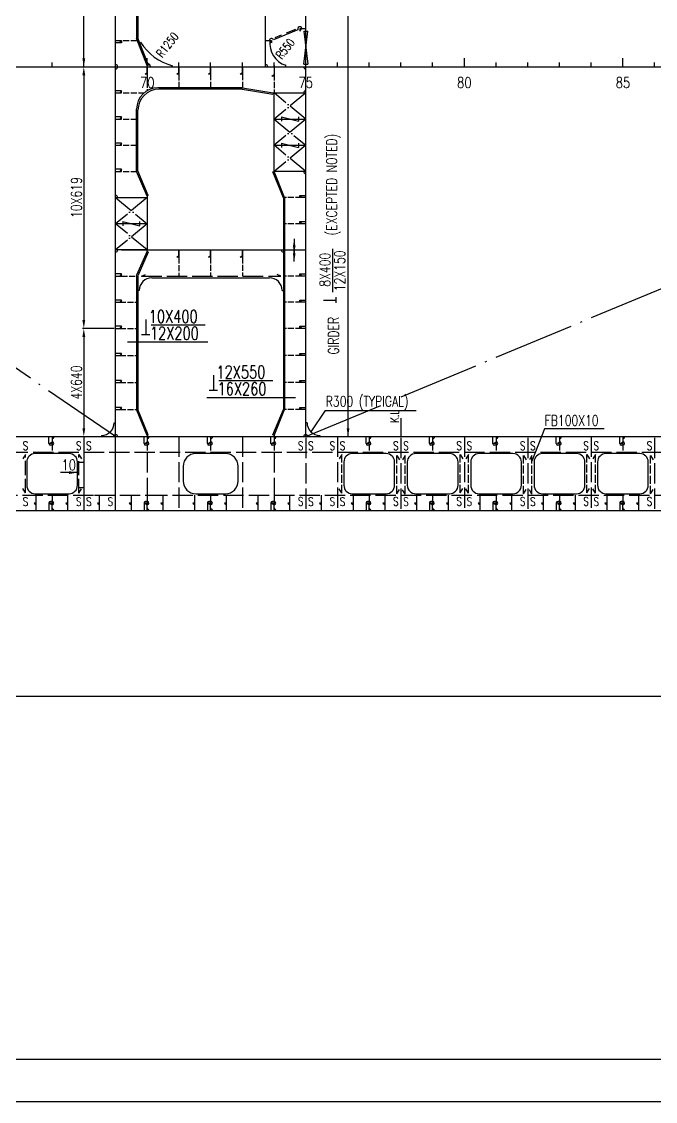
# Model space of a CAD drawing. Extents: x 444792 to 563892, y 548457 to 594763.
# Drawn here: x 474729 to 489719, y 548557 to 574099 of the extents above; entities that cross this region are included whole.
import ezdxf
from ezdxf.enums import TextEntityAlignment as Align

# ---------------------------------------------------------------- set-up
doc = ezdxf.new("R2010")
doc.units = 0
doc.header["$LTSCALE"] = 40
doc.header["$MEASUREMENT"] = 0
for name, pattern in [('ACAD_ISO02W100', [15, 12, -3]), ('ACAD_ISO04W100', [30.5, 24, -3, 0.5, -3]), ('H', [6, 4, -2])]:
    doc.linetypes.add(name, pattern=pattern)
doc.layers.get('0').update_dxf_attribs({"linetype": 'CONTINUOUS'})
doc.layers.get('DEFPOINTS').update_dxf_attribs({"linetype": 'CONTINUOUS'})
for name, color, linetype in [('01CONTINUOUS', 2, 'CONTINUOUS'), ('11', 7, 'CONTINUOUS'), ('BT_ENG', 7, 'CONTINUOUS'), ('C-CEN', 4, 'ACAD_ISO04W100'), ('C-CON', 4, 'CONTINUOUS'), ('C-DAS', 4, 'ACAD_ISO02W100'), ('FRAME', 7, 'CONTINUOUS'), ('Y-CON', 2, 'CONTINUOUS'), ('Y-DAS', 2, 'ACAD_ISO02W100')]:
    doc.layers.add(name, color=color, linetype=linetype)
doc.styles.add('DM100', font='romans.shx', dxfattribs={"width": 0.8, "height": 250})
doc.styles.add('ROMANS', font='romans.shx', dxfattribs={"width": 0.75, "height": 250, "bigfont": 'hzdx.shx'})
doc.dimstyles.new('DM-100', dxfattribs={"dimscale": 0, "dimtxt": 250, "dimasz": 200, "dimexe": 30, "dimexo": 30, "dimgap": 50, "dimtad": 1, "dimdec": 0, "dimzin": 0, "dimdsep": 46, "dimtxsty": 'ROMANS', "dimcen": 0, "dimclrd": 1, "dimclre": 1, "dimclrt": 1, "dimadec": 0, "dimazin": 0, "dimtfac": 1, "dimtdec": 0, "dimtmove": 0, "dimatfit": 3, "dimfxl": 1, "dimtolj": 1, "dimtzin": 0, "dimarcsym": 0})

# ---------------------------------------------------------------- blocks, each defined once
blk = doc.blocks.new('*D67')
at = {"color": 1, "linetype": 'ByBlock', "transparency": 16777216}
for p, q in [((476200, 572831), (476200, 567041)), ((476920, 566841), (476170, 566841))]:
    blk.add_line(p, q, dxfattribs=at)
for points in [[(476167, 572831), (476234, 572831), (476200, 573031)], [(476167, 567041), (476234, 567041), (476200, 566841)]]:
    blk.add_solid(points, dxfattribs=at)
at = {"layer": 'DEFPOINTS', "color": 0, "linetype": 'ByBlock', "transparency": 16777216}
for p in [(476200, 573031), (476200, 566841), (476950, 566841)]:
    blk.add_point(p, dxfattribs=at)
at = {"color": 1, "linetype": 'ByBlock', "transparency": 16777216, "insert": (476025, 569936), "char_height": 250, "attachment_point": 5, "rotation": 90, "style": 'ROMANS'}
blk.add_mtext('\\A1;10X619', dxfattribs=at)
blk = doc.blocks.new('*D66')
at = {"color": 1, "linetype": 'ByBlock', "transparency": 16777216}
blk.add_line((476200, 566641), (476200, 564481), dxfattribs=at)
for points in [[(476167, 566641), (476234, 566641), (476200, 566841)], [(476167, 564481), (476234, 564481), (476200, 564281)]]:
    blk.add_solid(points, dxfattribs=at)
at = {"layer": 'DEFPOINTS', "color": 0, "linetype": 'ByBlock', "transparency": 16777216}
for p in [(476200, 566841), (476200, 564281), (476200, 564281)]:
    blk.add_point(p, dxfattribs=at)
at = {"color": 1, "linetype": 'ByBlock', "transparency": 16777216, "insert": (476025, 565561), "char_height": 250, "attachment_point": 5, "rotation": 90, "style": 'ROMANS'}
blk.add_mtext('\\A1;4X640', dxfattribs=at)
blk = doc.blocks.new('*D64')
at = {"color": 1, "linetype": 'ByBlock', "transparency": 16777216}
for p, q in [((476920, 579221), (476170, 579221)), ((476200, 573231), (476200, 579021))]:
    blk.add_line(p, q, dxfattribs=at)
for points in [[(476167, 579021), (476234, 579021), (476200, 579221)], [(476167, 573231), (476234, 573231), (476200, 573031)]]:
    blk.add_solid(points, dxfattribs=at)
at = {"layer": 'DEFPOINTS', "color": 0, "linetype": 'ByBlock', "transparency": 16777216}
for p in [(476200, 579221), (476950, 579221), (476200, 573031)]:
    blk.add_point(p, dxfattribs=at)
at = {"color": 1, "linetype": 'ByBlock', "transparency": 16777216, "insert": (476025, 576126), "char_height": 250, "attachment_point": 5, "rotation": 90, "style": 'ROMANS'}
blk.add_mtext('\\A1;10X619', dxfattribs=at)
blk = doc.blocks.new('A$C1D2E10C4')
at = {"color": 2, "linetype": 'H', "ltscale": 1.5}
blk.add_line((59, 704), (258, 220), dxfattribs=at)
blk.add_line((67, 764), (305, 186))
for centre, start, end in [((48, 810), 99.1298, 294.097), ((324, 140), 112.3887, 268.3089)]:
    blk.add_arc(centre, 50, start, end)
at = {"layer": 'Y-CON'}
blk.add_lwpolyline([(324, 0), (324, 140), (374, 140), (324, 100)], dxfattribs=at)

msp = doc.modelspace()

# ---------------------------------------------------------------- linework, layer by layer
at = {"color": 1, "linetype": 'ByBlock'}
for p, q in [((482450.3, 564280.7), (482450.3, 581580.7)), ((476081.1, 563431.5), (475652.1, 563431.5))]:
    msp.add_line(p, q, dxfattribs=at)
for p, q in [((481400.3, 573875.7), (481500.3, 573875.7)), ((481400.3, 573095.7), (481500.3, 573875.7)), ((481400.3, 573875.7), (481500.3, 573095.7)), ((477520.3, 573603.1), (477543.6, 573612.2)), ((477700.3, 573030.7), (477700.3, 573230.7)), ((481450.3, 573030.7), (481450.3, 573230.7)), ((485200.3, 573030.7), (485200.3, 573230.7)), ((488950.3, 573030.7), (488950.3, 573230.7)), ((453190.4, 573030.7), (476950.3, 573030.7)), ((475450.3, 573030.7), (475450.3, 573130.7)), ((476200.3, 573030.7), (476200.3, 573130.7)), ((476950.3, 573030.7), (476950.3, 573130.7)), ((478300.3, 573030.7), (478300.3, 573055.7)), ((478450.3, 573030.7), (478450.3, 573130.7)), ((479200.3, 573030.7), (479200.3, 573130.7)), ((479950.3, 573030.7), (479950.3, 573130.7)), ((480700.3, 573030.7), (480700.3, 573130.7)), ((481400.3, 573095.7), (481500.3, 573095.7)), ((481450.3, 573030.7), (523450.3, 573030.7)), ((482200.3, 573030.7), (482200.3, 573130.7)), ((482950.3, 573030.7), (482950.3, 573130.7)), ((483700.3, 573030.7), (483700.3, 573130.7)), ((484450.3, 573030.7), (484450.3, 573130.7)), ((485950.3, 573030.7), (485950.3, 573130.7)), ((486700.3, 573030.7), (486700.3, 573130.7)), ((487450.3, 573030.7), (487450.3, 573130.7)), ((488200.3, 573030.7), (488200.3, 573130.7)), ((489700.3, 573030.7), (489700.3, 573130.7)), ((482078.3, 568719.9), (482078.3, 567696.3)), ((477810.3, 568038.7), (480590.3, 568038.7)), ((477510.3, 567738.7), (477480.3, 567738.7)), ((480890.3, 567738.7), (480920.3, 567738.7)), ((481906.6, 564902.1), (481568.2, 564398.6)), ((481906.6, 564902.1), (484057.7, 564902.1)), ((476920.3, 564610.7), (476950.3, 564610.7)), ((481480.3, 564610.7), (481450.3, 564610.7)), ((483700.3, 564719.2), (483700.3, 564280.7)), ((476620.3, 564310.7), (476620.3, 564280.7)), ((481780.3, 564310.7), (481780.3, 564280.7)), ((487099.7, 564465.2), (486800.3, 563699.7)), ((488505, 564465.2), (487099.7, 564465.2)), ((475450.3, 564080.7), (475410.3, 564080.7)), ((477700.3, 564080.7), (477660.3, 564080.7)), ((479200.3, 564080.7), (479160.3, 564080.7)), ((480700.3, 564080.7), (480660.3, 564080.7)), ((482950.3, 564080.7), (482910.3, 564080.7)), ((482950.3, 564080.7), (482910.3, 564080.7)), ((484450.3, 564080.7), (484410.3, 564080.7)), ((485950.3, 564080.7), (485910.3, 564080.7)), ((487450.3, 564080.7), (487410.3, 564080.7)), ((488950.3, 564080.7), (488910.3, 564080.7)), ((475450.3, 562750.7), (475410.3, 562750.7)), ((477700.3, 562750.7), (477660.3, 562750.7)), ((479200.3, 562750.7), (479160.3, 562750.7)), ((480700.3, 562750.7), (480660.3, 562750.7)), ((482950.3, 562750.7), (482910.3, 562750.7)), ((482950.3, 562750.7), (482910.3, 562750.7)), ((484450.3, 562750.7), (484410.3, 562750.7)), ((485950.3, 562750.7), (485910.3, 562750.7)), ((487450.3, 562750.7), (487410.3, 562750.7)), ((488950.3, 562750.7), (488910.3, 562750.7)), ((545200.3, 558131.4), (455200.3, 558131.4))]:
    msp.add_line(p, q)
at = {"color": 2}
for p, q in [((477665.7, 567048.5), (477665.7, 566695.7)), ((477565.7, 566695.7), (477765.7, 566695.7)), ((479265.7, 565734.9), (479265.7, 565382.2)), ((479165.7, 565382.2), (479365.7, 565382.2)), ((447392.4, 549556.6), (562792.4, 549556.6))]:
    msp.add_line(p, q, dxfattribs=at)
at = {"color": 7}
for p, q in [((477796.4, 566924.4), (479071.8, 566924.4)), ((477230, 566524.4), (479130, 566524.4)), ((479396.4, 565610.9), (480671.8, 565610.9)), ((479110, 565210.9), (481210, 565210.9))]:
    msp.add_line(p, q, dxfattribs=at)
at = {"color": 7, "ltscale": 0.2}
for p, q in [((475375.3, 564115.7), (475375.3, 564280.7)), ((477625.3, 564115.7), (477625.3, 564280.7)), ((479125.3, 564115.7), (479125.3, 564280.7)), ((480625.3, 564115.7), (480625.3, 564280.7)), ((482875.3, 564115.7), (482875.3, 564280.7)), ((482875.3, 564115.7), (482875.3, 564280.7)), ((484375.3, 564115.7), (484375.3, 564280.7)), ((485875.3, 564115.7), (485875.3, 564280.7)), ((487375.3, 564115.7), (487375.3, 564280.7)), ((488875.3, 564115.7), (488875.3, 564280.7)), ((475375.3, 562715.7), (475375.3, 562538.8)), ((477625.3, 562715.7), (477625.3, 562538.8)), ((479125.3, 562715.7), (479125.3, 562538.8)), ((480625.3, 562715.7), (480625.3, 562538.8)), ((482875.3, 562715.7), (482875.3, 562538.8)), ((482875.3, 562715.7), (482875.3, 562538.8)), ((484375.3, 562715.7), (484375.3, 562538.8)), ((485875.3, 562715.7), (485875.3, 562538.8)), ((487375.3, 562715.7), (487375.3, 562538.8)), ((488875.3, 562715.7), (488875.3, 562538.8))]:
    msp.add_line(p, q, dxfattribs=at)
at = {"color": 0, "linetype": 'ByBlock'}
for p, q in [((474820.3, 563860.7), (474757.6, 563758.1)), ((476081.1, 563856), (476143.8, 563753.4)), ((482300.3, 563857.8), (482237.6, 563755.2)), ((483600.3, 563835.7), (483663, 563733.1)), ((483800.3, 563832.8), (483737.6, 563730.2)), ((485100.3, 563860.7), (485163, 563758.1)), ((485300.3, 563857.8), (485237.6, 563755.2)), ((486600.3, 563835.7), (486663, 563733.1)), ((486800.3, 563832.8), (486737.6, 563730.2)), ((488100.3, 563860.7), (488163, 563758.1)), ((488300.3, 563857.8), (488237.6, 563755.2)), ((489600.3, 563835.7), (489663, 563733.1)), ((474820.3, 562950.7), (474757.6, 563053.3)), ((476081.1, 562946), (476143.8, 563048.5)), ((482300.3, 562947.8), (482237.6, 563050.3)), ((483600.3, 562925.7), (483663, 563028.3)), ((483800.3, 562922.8), (483737.6, 563025.3)), ((485100.3, 562950.7), (485163, 563053.3)), ((485300.3, 562947.8), (485237.6, 563050.3)), ((486600.3, 562925.7), (486663, 563028.3)), ((486800.3, 562922.8), (486737.6, 563025.3)), ((488100.3, 562950.7), (488163, 563053.3)), ((488300.3, 562947.8), (488237.6, 563050.3)), ((489600.3, 562925.7), (489663, 563028.3))]:
    msp.add_line(p, q, dxfattribs=at)
for centre, radius, start, end in [((478608.2, 574267.2), 1250, 211.60151, 255.73939), ((481146.9, 573588.3), 550, 173.58606, 251.82487), ((477700.3, 573030.7), 75, 0, 78.29411), ((480500.3, 573030.7), 50, 0, 90), ((480920.3, 568697.7), 50, 180, 270), ((477810.3, 567738.7), 300, 90, 180), ((480590.3, 567738.7), 300, 359.99994, 90), ((476620.3, 564610.7), 300, 270, 0), ((481780.3, 564610.7), 300, 180, 270), ((475410.3, 564115.7), 35, 180, 270), ((475450.3, 564120.7), 40, 270, 90), ((477660.3, 564115.7), 35, 180, 270), ((477700.3, 564120.7), 40, 270, 90), ((479160.3, 564115.7), 35, 180, 270), ((479200.3, 564120.7), 40, 270, 90), ((480660.3, 564115.7), 35, 180, 270), ((480700.3, 564120.7), 40, 270, 90), ((482910.3, 564115.7), 35, 180, 270), ((482910.3, 564115.7), 35, 180, 270), ((482950.3, 564120.7), 40, 270, 90), ((482950.3, 564120.7), 40, 270, 90), ((484410.3, 564115.7), 35, 180, 270), ((484450.3, 564120.7), 40, 270, 90), ((485910.3, 564115.7), 35, 180, 270), ((485950.3, 564120.7), 40, 270, 90), ((487410.3, 564115.7), 35, 180, 270), ((487450.3, 564120.7), 40, 270, 90), ((488910.3, 564115.7), 35, 180, 270), ((488950.3, 564120.7), 40, 270, 90), ((475410.3, 562715.7), 35, 90, 180), ((475450.3, 562710.7), 40, 270, 90), ((477660.3, 562715.7), 35, 90, 180), ((477700.3, 562710.7), 40, 270, 90), ((479160.3, 562715.7), 35, 90, 180), ((479200.3, 562710.7), 40, 270, 90), ((480660.3, 562715.7), 35, 90, 180), ((480700.3, 562710.7), 40, 270, 90), ((482910.3, 562715.7), 35, 90, 180), ((482910.3, 562715.7), 35, 90, 180), ((482950.3, 562710.7), 40, 270, 90), ((482950.3, 562710.7), 40, 270, 90), ((484410.3, 562715.7), 35, 90, 180), ((484450.3, 562710.7), 40, 270, 90), ((485910.3, 562715.7), 35, 90, 180), ((485950.3, 562710.7), 40, 270, 90), ((487410.3, 562715.7), 35, 90, 180), ((487450.3, 562710.7), 40, 270, 90), ((488910.3, 562715.7), 35, 90, 180), ((488950.3, 562710.7), 40, 270, 90)]:
    msp.add_arc(centre, radius, start, end)
at = {"color": 7, "ltscale": 0.2}
for centre, start, end in [((475450.1, 564280.7), 270, 0), ((477700.1, 564280.7), 270, 0), ((479200.1, 564280.7), 270, 0), ((480700.1, 564280.7), 270, 0), ((482950.1, 564280.7), 270, 0), ((482950.1, 564280.7), 270, 0), ((484450.1, 564280.7), 270, 0), ((485950.1, 564280.7), 270, 0), ((487450.1, 564280.7), 270, 0), ((488950.1, 564280.7), 270, 0), ((475450.3, 562526.4), 360, 90), ((477700.3, 562526.4), 360, 90), ((479200.3, 562526.4), 360, 90), ((480700.3, 562526.4), 360, 90), ((482950.3, 562526.4), 360, 90), ((482950.3, 562526.4), 360, 90), ((484450.3, 562526.4), 360, 90), ((485950.3, 562526.4), 360, 90), ((487450.3, 562526.4), 360, 90), ((488950.3, 562526.4), 360, 90)]:
    msp.add_arc(centre, 45, start, end, dxfattribs=at)
at = {"color": 1, "linetype": 'ByBlock'}
for points in [[(477835.9, 573287.5), (477836.5, 573287), (477834.6, 573285.3)], [(480714.8, 573251.9), (480715.4, 573251.3), (480713.1, 573250.1)], [(482417, 564480.7), (482483.7, 564480.7), (482450.3, 564280.7)], [(475850.3, 563464.9), (475850.3, 563398.2), (476050.3, 563431.5)]]:
    msp.add_solid(points, dxfattribs=at)
at = {"layer": '01CONTINUOUS'}
for p, q in [((481450.3, 573030.7), (481450.3, 581780.7)), ((476950.3, 562530.7), (476950.3, 575380.1)), ((480500.3, 573030.7), (480500.3, 574887.7)), ((476950.3, 573030.7), (481450.3, 573030.7)), ((477700.3, 573030.7), (477700.3, 572530.7)), ((480975.3, 573030.7), (480975.3, 573065.7)), ((481450.3, 564280.7), (481450.3, 573095.7)), ((480700.3, 571792.7), (481450.3, 571792.7)), ((480700.3, 571173.7), (481450.3, 571173.7)), ((481350.3, 570554.7), (480700.3, 570554.7)), ((477700.3, 569316.7), (476950.3, 569316.7)), ((477090.3, 568697.7), (477700.3, 568697.7)), ((477700.3, 568697.7), (481450.3, 568697.7)), ((453999.5, 564280.7), (526450.3, 564280.7)), ((475075.3, 562710.7), (475075.3, 562900.7)), ((475825.3, 562710.7), (475825.3, 562900.7)), ((476575.3, 562710.7), (476575.3, 562900.7)), ((477325.3, 562710.7), (477325.3, 562900.7)), ((478075.3, 562710.7), (478075.3, 562900.7)), ((478825.3, 562710.7), (478825.3, 562900.7)), ((479575.3, 562710.7), (479575.3, 562900.7)), ((480325.3, 562710.7), (480325.3, 562900.7)), ((481075.3, 562710.7), (481075.3, 562900.7)), ((481825.3, 562710.7), (481825.3, 562900.7)), ((482575.3, 562710.7), (482575.3, 562900.7)), ((482575.3, 562710.7), (482575.3, 562900.7)), ((483325.3, 562710.7), (483325.3, 562900.7)), ((483325.3, 562710.7), (483325.3, 562900.7)), ((484075.3, 562710.7), (484075.3, 562900.7)), ((484825.3, 562710.7), (484825.3, 562900.7)), ((485575.3, 562710.7), (485575.3, 562900.7)), ((486325.3, 562710.7), (486325.3, 562900.7)), ((487075.3, 562710.7), (487075.3, 562900.7)), ((487825.3, 562710.7), (487825.3, 562900.7)), ((488575.3, 562710.7), (488575.3, 562900.7)), ((489325.3, 562710.7), (489325.3, 562900.7)), ((463108.6, 562530.7), (520911.2, 562530.7))]:
    msp.add_line(p, q, dxfattribs=at)
for points in [[(481450.3, 570554.7), (480700.3, 570554.7), (480700.3, 572411.7), (481450.3, 572411.7)], [(476950.3, 569935.7), (477700.3, 569935.7), (477700.3, 568697.7), (476950.3, 568697.7)], [(453999.5, 563197.8), (454724.2, 563068.8), (456889.2, 562818), (459074.2, 562644.9), (459350.3, 562627.9), (461599.6, 562542.5), (463108.7, 562530.7), (465850.3, 562530.7), (472350.3, 562530.7), (476450.3, 562530.7), (477700.3, 562530.7), (480700.3, 562530.7), (515850.3, 562530.7)]]:
    msp.add_lwpolyline(points, dxfattribs=at)
at = {"layer": '11', "color": 7, "linetype": 'Continuous'}
for p, q in [((475850.3, 563880.7), (475050.3, 563880.7)), ((479550.3, 563880.7), (478850.3, 563880.7)), ((479650.3, 563880.7), (479650.3, 563880.7)), ((483350, 563880.7), (482545.5, 563880.7)), ((484850, 563880.7), (484045.5, 563880.7)), ((486350, 563880.7), (485545.5, 563880.7)), ((487850, 563880.7), (487045.5, 563880.7)), ((489350, 563880.7), (488545.5, 563880.7)), ((474850.3, 563680.7), (474850.3, 563130.7)), ((476050.3, 563130.7), (476050.3, 563680.7)), ((478550.3, 563580.7), (478550.3, 563230.7)), ((479850.3, 563230.7), (479850.3, 563580.7)), ((482350.3, 563680.7), (482350.3, 563130.7)), ((483550.3, 563130.7), (483550.3, 563680.7)), ((483850.3, 563680.7), (483850.3, 563130.7)), ((485050.3, 563130.7), (485050.3, 563680.7)), ((485350.3, 563680.7), (485350.3, 563130.7)), ((486550.3, 563130.7), (486550.3, 563680.7)), ((486850.3, 563680.7), (486850.3, 563130.7)), ((488050.3, 563130.7), (488050.3, 563680.7)), ((488350.3, 563680.7), (488350.3, 563130.7)), ((489550.3, 563130.7), (489550.3, 563680.7)), ((475050.3, 562930.7), (475850.3, 562930.7)), ((478850.3, 562930.7), (479550.3, 562930.7)), ((478850.3, 562930.7), (479550.3, 562930.7)), ((482550.3, 562930.7), (483350.3, 562930.7)), ((484050.3, 562930.7), (484850.3, 562930.7)), ((485550.3, 562930.7), (486350.3, 562930.7)), ((487050.3, 562930.7), (487850.3, 562930.7)), ((488550.3, 562930.7), (489350.3, 562930.7)), ((488600.3, 562930.7), (489300.3, 562930.7))]:
    msp.add_line(p, q, dxfattribs=at)
for centre, radius, start, end in [((475050.3, 563680.7), 200, 90, 180), ((475850.3, 563680.7), 200, 0, 90), ((478850.3, 563580.7), 300, 90, 180), ((479550.3, 563580.7), 300, 0, 90), ((482550.3, 563680.7), 200, 90, 180), ((483350.3, 563680.7), 200, 0, 90), ((484050.3, 563680.7), 200, 90, 180), ((484850.3, 563680.7), 200, 0, 90), ((485550.3, 563680.7), 200, 90, 180), ((486350.3, 563680.7), 200, 0, 90), ((487050.3, 563680.7), 200, 90, 180), ((487850.3, 563680.7), 200, 0, 90), ((488550.3, 563680.7), 200, 90, 180), ((489350.3, 563680.7), 200, 0, 90), ((478850.3, 563230.7), 300, 180, 270), ((479550.3, 563230.7), 300, 270, 0), ((475050.3, 563130.7), 200, 180, 270), ((475850.3, 563130.7), 200, 270, 360), ((482550.3, 563130.7), 200, 180, 270), ((483350.3, 563130.7), 200, 270, 0), ((484050.3, 563130.7), 200, 180, 270), ((484850.3, 563130.7), 200, 270, 0), ((485550.3, 563130.7), 200, 180, 270), ((486350.3, 563130.7), 200, 270, 0), ((487050.3, 563130.7), 200, 180, 270), ((487850.3, 563130.7), 200, 270, 0), ((488550.3, 563130.7), 200, 180, 270), ((489350.3, 563130.7), 200, 270, 0)]:
    msp.add_arc(centre, radius, start, end, dxfattribs=at)
at = {"layer": 'BT_ENG'}
msp.add_line((444892.4, 548556.6), (563792.4, 548556.6), dxfattribs=at)
at = {"layer": 'C-CEN', "ltscale": 2}
for p, q in [((476950.3, 564280.7), (451450.3, 581780.7)), ((481450.3, 564280.7), (523450.3, 581780.7))]:
    msp.add_line(p, q, dxfattribs=at)
at = {"layer": 'C-CEN', "ltscale": 0.5}
for p, q in [((481450.3, 572411.7), (480700.3, 571792.7)), ((481450.3, 571792.7), (480700.3, 572411.7)), ((481450.3, 571792.7), (480700.3, 571173.7)), ((480700.3, 571792.7), (481450.3, 571173.7)), ((481450.3, 571173.7), (480700.3, 570554.7)), ((481450.3, 570554.7), (480700.3, 571173.7)), ((477700.3, 569935.7), (476950.3, 569316.7)), ((476950.3, 569935.7), (477700.3, 569316.7)), ((477700.3, 569316.7), (476950.3, 568697.7)), ((477700.3, 568697.7), (476950.3, 569316.7))]:
    msp.add_line(p, q, dxfattribs=at)
at = {"layer": 'C-CON'}
for p, q in [((477450.3, 576440.7), (477450.3, 573699.7)), ((477480.3, 576410.7), (477480.3, 573705.3)), ((477700.3, 573060.7), (477450.3, 573699.7)), ((477728.3, 573071.5), (477480.3, 573705.3)), ((477090.3, 573599.7), (476950.3, 573599.7)), ((477700.3, 573060.7), (477728.3, 573071.5)), ((480700.3, 573060.7), (480700.3, 573030.7)), ((477090.3, 572461.7), (476950.3, 572461.7)), ((479950.3, 572530.7), (477950.3, 572530.7)), ((479947.9, 572500.7), (477980.3, 572500.7)), ((479945.6, 572501.1), (480670.4, 572382.1)), ((479950.3, 572530.7), (480675.1, 572411.7)), ((480675.1, 572411.7), (480670.2, 572382.1)), ((480675.1, 572411.7), (480700.3, 572411.7)), ((477450.3, 570554.7), (477450.3, 572030.7)), ((477480.3, 570566.4), (477480.3, 572000.7)), ((477090.3, 571842.7), (476950.3, 571842.7)), ((480875.3, 571842.7), (480875.3, 571742.7)), ((480875.3, 571842.7), (481275.3, 571742.7)), ((481275.3, 571842.7), (481275.3, 571742.7)), ((477090.3, 571223.7), (476950.3, 571223.7)), ((480875.3, 571223.7), (480875.3, 571123.7)), ((480875.3, 571223.7), (481275.3, 571123.7)), ((481275.3, 571223.7), (481275.3, 571123.7)), ((477090.3, 570604.7), (476950.3, 570604.7)), ((477700.3, 569965.7), (477450.3, 570554.7)), ((477722.4, 569986), (477480.3, 570566.4)), ((480672.4, 570543.6), (480700.3, 570554.7)), ((480920.3, 569930), (480672.4, 570543.6)), ((480950.3, 569935.7), (480700.3, 570554.7)), ((477722.4, 569986), (477700.3, 569965.7)), ((477700.3, 569965.7), (477700.3, 569935.7)), ((480920.3, 569930), (480920.3, 568162)), ((480950.3, 569935.7), (480950.3, 564920.7)), ((481310.3, 569985.7), (481450.3, 569985.7)), ((477125.3, 569366.7), (477525.3, 569266.7)), ((477125.3, 569366.7), (477125.3, 569266.7)), ((477525.3, 569266.7), (477525.3, 569366.7)), ((481310.3, 569366.7), (481450.3, 569366.7)), ((477700.3, 568667.7), (477450.3, 568098.7)), ((477722.4, 568647.4), (477480.3, 568087)), ((477700.3, 568667.7), (477700.3, 568697.7)), ((477722.4, 568647.4), (477700.3, 568667.7)), ((477090.3, 568128.7), (476950.3, 568128.7)), ((477450.3, 568098.7), (477450.3, 564920.7)), ((477480.3, 568078.7), (477480.3, 564920.7)), ((480920.3, 568162), (480920.3, 564920.7)), ((481310.3, 568128.7), (481450.3, 568128.7)), ((477090.3, 567509.7), (476950.3, 567509.7)), ((481310.3, 567509.7), (481450.3, 567509.7)), ((477090.3, 566890.7), (476950.3, 566890.7)), ((481310.3, 566890.7), (481450.3, 566890.7)), ((477090.3, 566250.7), (476950.3, 566250.7)), ((481310.3, 566250.7), (481450.3, 566250.7)), ((477090.3, 565610.7), (476950.3, 565610.7)), ((481310.3, 565610.7), (481450.3, 565610.7)), ((477090.3, 564970.7), (476950.3, 564970.7)), ((477700.3, 564310.7), (477450.3, 564920.7)), ((477726, 564321.2), (477480.3, 564920.7)), ((480674.6, 564321.2), (480920.3, 564920.7)), ((480700.3, 564310.7), (480950.3, 564920.7)), ((481310.3, 564970.7), (481450.3, 564970.7)), ((477700.3, 564310.7), (477726, 564321.2)), ((477700.3, 564310.7), (477700.3, 564280.7)), ((477700.3, 564310.7), (477700.3, 564280.7)), ((480700.3, 564310.7), (480674.6, 564321.2)), ((480700.3, 564310.7), (480700.3, 564280.7)), ((480700.3, 564310.7), (480700.3, 564280.7))]:
    msp.add_line(p, q, dxfattribs=at)
for centre, radius, start, end in [((476950.3, 573030.7), 50, 270, 90), ((481450.3, 573030.7), 50, 180, 270), ((477950.3, 572030.7), 500, 90, 180), ((477980.3, 572000.7), 500, 90, 180), ((481450.3, 572411.7), 50, 90, 180), ((481450.3, 570554.7), 50, 180, 270), ((476950.3, 569935.7), 50, 0, 90), ((476950.3, 568697.7), 50, 270, 0), ((476950.3, 564280.7), 50, 0, 180), ((481450.3, 564280.7), 50, 360, 180)]:
    msp.add_arc(centre, radius, start, end, dxfattribs=at)
at = {"layer": 'C-DAS'}
for p, q in [((477565, 568078.7), (477657.3, 568114)), ((477565, 568078.7), (480861.9, 568078.7)), ((480861.9, 568078.7), (480769.7, 568114)), ((455200.3, 563910.7), (526450.3, 563910.7)), ((477700.3, 563910.7), (477700.3, 562900.7)), ((480700.3, 563910.7), (480700.3, 562900.7))]:
    msp.add_line(p, q, dxfattribs=at)
at = {"layer": 'C-DAS', "ltscale": 0.7}
for p, q in [((474820.3, 562950.7), (474820.3, 563860.7)), ((476081.1, 562946), (476081.1, 563856))]:
    msp.add_line(p, q, dxfattribs=at)
at = {"layer": 'C-DAS', "ltscale": 0.4}
for p, q in [((482300.3, 562947.8), (482300.3, 563857.8)), ((483600.3, 562925.7), (483600.3, 563835.7)), ((483800.3, 562922.8), (483800.3, 563832.8)), ((485100.3, 562950.7), (485100.3, 563860.7)), ((485300.3, 562947.8), (485300.3, 563857.8)), ((486600.3, 562925.7), (486600.3, 563835.7)), ((486800.3, 562922.8), (486800.3, 563832.8)), ((488100.3, 562950.7), (488100.3, 563860.7)), ((488300.3, 562947.8), (488300.3, 563857.8)), ((489600.3, 562925.7), (489600.3, 563835.7))]:
    msp.add_line(p, q, dxfattribs=at)
at = {"layer": 'C-DAS'}
msp.add_lwpolyline([(455200.3, 563383.6), (456889.2, 563188), (459074.2, 563014.9), (459350.3, 562997.9), (461599.6, 562912.5), (463108.7, 562900.7), (465850.3, 562900.7), (472350.3, 562900.7), (476450.3, 562900.7), (477700.3, 562900.7), (480700.3, 562900.7), (515850.3, 562900.7), (517850.3, 562900.7), (520911.2, 562900.7), (521200.3, 562903.4)], dxfattribs=at)
at = {"layer": 'DEFPOINTS', "color": 0, "linetype": 'ByBlock'}
for p in [(477834.6, 573285.3), (480713.1, 573250.1), (476050.3, 563241.5)]:
    msp.add_point(p, dxfattribs=at)
at = {"layer": 'Y-CON'}
for p, q in [((477700.3, 572857.5), (477700.3, 573030.7)), ((478450.3, 572857.5), (478450.3, 573030.7)), ((479200.3, 572857.5), (479200.3, 573030.7)), ((479950.3, 572857.5), (479950.3, 573030.7)), ((478450.3, 568524.5), (478450.3, 568697.7)), ((479200.3, 568524.5), (479200.3, 568697.7)), ((479950.3, 568524.5), (479950.3, 568697.7)), ((482169, 567443.4), (482169, 567580.1)), ((481865.3, 567511.8), (482169, 567511.8)), ((476080.3, 563680.7), (476200.3, 563680.7)), ((476080.3, 563080.7), (476200.3, 563080.7))]:
    msp.add_line(p, q, dxfattribs=at)
for points in [[(481450.3, 573925.7), (481310.3, 573925.7), (481310.3, 573875.7), (481350.3, 573925.7)], [(476950.3, 573649.7), (477090.3, 573649.7), (477090.3, 573599.7), (477050.3, 573649.7)], [(477700.3, 573030.7), (477700.3, 572857.5), (477650.3, 572857.5), (477700.3, 572897.5)], [(478450.3, 573030.7), (478450.3, 572857.5), (478400.3, 572857.5), (478450.3, 572897.5)], [(479200.3, 573030.7), (479200.3, 572857.5), (479150.3, 572857.5), (479200.3, 572897.5)], [(479950.3, 573030.7), (479950.3, 572857.5), (479900.3, 572857.5), (479950.3, 572897.5)], [(480700.3, 573030.7), (480700.3, 572810.7), (480650.3, 572810.7), (480700.3, 572850.7)], [(480700.3, 573030.7), (480700.3, 572810.7), (480650.3, 572810.7), (480700.3, 572850.7)], [(476950.3, 572411.7), (477090.3, 572411.7), (477090.3, 572461.7), (477050.3, 572411.7)], [(476950.3, 571792.7), (477090.3, 571792.7), (477090.3, 571842.7), (477050.3, 571792.7)], [(476950.3, 571173.7), (477090.3, 571173.7), (477090.3, 571223.7), (477050.3, 571173.7)], [(476950.3, 570554.7), (477090.3, 570554.7), (477090.3, 570604.7), (477050.3, 570554.7)], [(481450.3, 569935.7), (481310.3, 569935.7), (481310.3, 569985.7), (481350.3, 569935.7)], [(481450.3, 569316.7), (481310.3, 569316.7), (481310.3, 569366.7), (481350.3, 569316.7)], [(478450.3, 568697.7), (478450.3, 568524.5), (478400.3, 568524.5), (478450.3, 568564.5)], [(479200.3, 568697.7), (479200.3, 568524.5), (479150.3, 568524.5), (479200.3, 568564.5)], [(479950.3, 568697.7), (479950.3, 568524.5), (479900.3, 568524.5), (479950.3, 568564.5)], [(476950.3, 568078.7), (477090.3, 568078.7), (477090.3, 568128.7), (477050.3, 568078.7)], [(481450.3, 568078.7), (481310.3, 568078.7), (481310.3, 568128.7), (481350.3, 568078.7)], [(476950.3, 567459.7), (477090.3, 567459.7), (477090.3, 567509.7), (477050.3, 567459.7)], [(481450.3, 567459.7), (481310.3, 567459.7), (481310.3, 567509.7), (481350.3, 567459.7)], [(476950.3, 566840.7), (477090.3, 566840.7), (477090.3, 566890.7), (477050.3, 566840.7)], [(481450.3, 566840.7), (481310.3, 566840.7), (481310.3, 566890.7), (481350.3, 566840.7)], [(476950.3, 566200.7), (477090.3, 566200.7), (477090.3, 566250.7), (477050.3, 566200.7)], [(481450.3, 566200.7), (481310.3, 566200.7), (481310.3, 566250.7), (481350.3, 566200.7)], [(476950.3, 565560.7), (477090.3, 565560.7), (477090.3, 565610.7), (477050.3, 565560.7)], [(481450.3, 565560.7), (481310.3, 565560.7), (481310.3, 565610.7), (481350.3, 565560.7)], [(476950.3, 564920.7), (477090.3, 564920.7), (477090.3, 564970.7), (477050.3, 564920.7)], [(481450.3, 564920.7), (481310.3, 564920.7), (481310.3, 564970.7), (481350.3, 564920.7)], [(475450.3, 564280.7), (475450.3, 564120.7), (475400.3, 564120.7), (475450.3, 564160.7)], [(477700.3, 564280.7), (477700.3, 564120.7), (477650.3, 564120.7), (477700.3, 564160.7)], [(479200.3, 564280.7), (479200.3, 564120.7), (479150.3, 564120.7), (479200.3, 564160.7)], [(480700.3, 564280.7), (480700.3, 564120.7), (480650.3, 564120.7), (480700.3, 564160.7)], [(482950.3, 564280.7), (482950.3, 564120.7), (482900.3, 564120.7), (482950.3, 564160.7)], [(482950.3, 564280.7), (482950.3, 564120.7), (482900.3, 564120.7), (482950.3, 564160.7)], [(484450.3, 564280.7), (484450.3, 564120.7), (484400.3, 564120.7), (484450.3, 564160.7)], [(485950.3, 564280.7), (485950.3, 564120.7), (485900.3, 564120.7), (485950.3, 564160.7)], [(487450.3, 564280.7), (487450.3, 564120.7), (487400.3, 564120.7), (487450.3, 564160.7)], [(488950.3, 564280.7), (488950.3, 564120.7), (488900.3, 564120.7), (488950.3, 564160.7)], [(475075.3, 562530.7), (475075.3, 562710.7), (475025.3, 562710.7), (475075.3, 562670.7)], [(475450.3, 562530.7), (475450.3, 562710.7), (475400.3, 562710.7), (475450.3, 562670.7)], [(475825.3, 562530.7), (475825.3, 562710.7), (475775.3, 562710.7), (475825.3, 562670.7)], [(476575.3, 562530.7), (476575.3, 562710.7), (476525.3, 562710.7), (476575.3, 562670.7)], [(477325.3, 562530.7), (477325.3, 562710.7), (477275.3, 562710.7), (477325.3, 562670.7)], [(477700.3, 562530.7), (477700.3, 562710.7), (477650.3, 562710.7), (477700.3, 562670.7)], [(478075.3, 562530.7), (478075.3, 562710.7), (478025.3, 562710.7), (478075.3, 562670.7)], [(478825.3, 562530.7), (478825.3, 562710.7), (478775.3, 562710.7), (478825.3, 562670.7)], [(479200.3, 562530.7), (479200.3, 562710.7), (479150.3, 562710.7), (479200.3, 562670.7)], [(479575.3, 562530.7), (479575.3, 562710.7), (479525.3, 562710.7), (479575.3, 562670.7)], [(480325.3, 562530.7), (480325.3, 562710.7), (480275.3, 562710.7), (480325.3, 562670.7)], [(480700.3, 562530.7), (480700.3, 562710.7), (480650.3, 562710.7), (480700.3, 562670.7)], [(481075.3, 562530.7), (481075.3, 562710.7), (481025.3, 562710.7), (481075.3, 562670.7)], [(481825.3, 562530.7), (481825.3, 562710.7), (481775.3, 562710.7), (481825.3, 562670.7)], [(482575.3, 562530.7), (482575.3, 562710.7), (482525.3, 562710.7), (482575.3, 562670.7)], [(482575.3, 562530.7), (482575.3, 562710.7), (482525.3, 562710.7), (482575.3, 562670.7)], [(482950.3, 562530.7), (482950.3, 562710.7), (482900.3, 562710.7), (482950.3, 562670.7)], [(482950.3, 562530.7), (482950.3, 562710.7), (482900.3, 562710.7), (482950.3, 562670.7)], [(483325.3, 562530.7), (483325.3, 562710.7), (483275.3, 562710.7), (483325.3, 562670.7)], [(483325.3, 562530.7), (483325.3, 562710.7), (483275.3, 562710.7), (483325.3, 562670.7)], [(484075.3, 562530.7), (484075.3, 562710.7), (484025.3, 562710.7), (484075.3, 562670.7)], [(484450.3, 562530.7), (484450.3, 562710.7), (484400.3, 562710.7), (484450.3, 562670.7)], [(484825.3, 562530.7), (484825.3, 562710.7), (484775.3, 562710.7), (484825.3, 562670.7)], [(485575.3, 562530.7), (485575.3, 562710.7), (485525.3, 562710.7), (485575.3, 562670.7)], [(485950.3, 562530.7), (485950.3, 562710.7), (485900.3, 562710.7), (485950.3, 562670.7)], [(486325.3, 562530.7), (486325.3, 562710.7), (486275.3, 562710.7), (486325.3, 562670.7)], [(487075.3, 562530.7), (487075.3, 562710.7), (487025.3, 562710.7), (487075.3, 562670.7)], [(487450.3, 562530.7), (487450.3, 562710.7), (487400.3, 562710.7), (487450.3, 562670.7)], [(487825.3, 562530.7), (487825.3, 562710.7), (487775.3, 562710.7), (487825.3, 562670.7)], [(488575.3, 562530.7), (488575.3, 562710.7), (488525.3, 562710.7), (488575.3, 562670.7)], [(488950.3, 562530.7), (488950.3, 562710.7), (488900.3, 562710.7), (488950.3, 562670.7)], [(489325.3, 562530.7), (489325.3, 562710.7), (489275.3, 562710.7), (489325.3, 562670.7)]]:
    msp.add_lwpolyline(points, dxfattribs=at)
at = {"layer": 'Y-DAS', "ltscale": 0.3}
for p, q in [((476950.3, 573649.7), (477450.3, 573649.7)), ((478450.3, 573030.7), (478450.3, 572530.7)), ((480700.3, 573030.7), (480700.3, 572411.7)), ((477700.3, 572857.5), (477700.3, 572463.7)), ((478450.3, 572857.5), (478450.3, 572530.7)), ((479200.3, 572857.5), (479200.3, 572530.7)), ((479950.3, 572857.5), (479950.3, 572530.7)), ((476950.3, 572411.7), (477626.5, 572411.7)), ((476950.3, 571792.7), (477450.3, 571792.7)), ((476950.3, 571173.7), (477450.3, 571173.7)), ((476950.3, 570554.7), (477450.3, 570554.7)), ((481350.3, 569935.7), (480950.3, 569935.7)), ((481350.3, 569316.7), (480950.3, 569316.7)), ((478450.3, 568697.7), (478450.3, 568078.7)), ((479200.3, 568524.5), (479200.3, 568078.7)), ((479950.3, 568524.5), (479950.3, 568078.7)), ((477090.3, 568078.7), (477450.3, 568078.7)), ((481350.3, 568078.7), (480950.3, 568078.7)), ((477050.3, 567459.7), (477450.3, 567459.7)), ((481350.3, 567459.7), (480950.3, 567459.7)), ((477050.3, 566840.7), (477450.3, 566840.7)), ((481350.3, 566840.7), (480950.3, 566840.7)), ((477050.3, 566200.7), (477450.3, 566200.7)), ((481350.3, 566200.7), (480950.3, 566200.7)), ((477050.3, 565560.7), (477450.3, 565560.7)), ((481350.3, 565560.7), (480950.3, 565560.7)), ((477050.3, 564920.7), (477450.3, 564920.7)), ((481350.3, 564920.7), (480950.3, 564920.7)), ((475450.3, 564280.7), (475450.3, 563910.7)), ((477700.3, 564280.7), (477700.3, 563910.7)), ((479200.3, 564280.7), (479200.3, 563910.7)), ((480700.3, 564280.7), (480700.3, 563910.7)), ((482950.3, 564280.7), (482950.3, 563910.7)), ((482950.3, 564280.7), (482950.3, 563910.7)), ((484450.3, 564280.7), (484450.3, 563910.7)), ((485950.3, 564280.7), (485950.3, 563910.7)), ((487450.3, 564280.7), (487450.3, 563910.7)), ((488950.3, 564280.7), (488950.3, 563910.7))]:
    msp.add_line(p, q, dxfattribs=at)
at = {"layer": 'Y-DAS'}
for p, q in [((476200.3, 564280.7), (476200.3, 562530.7)), ((478450.3, 564280.7), (478450.3, 562530.7)), ((479950.3, 564280.7), (479950.3, 562530.7)), ((481450.3, 564255.7), (481450.3, 562530.7)), ((481450.3, 564255.7), (481450.3, 562530.7)), ((482200.3, 564280.7), (482200.3, 562530.7)), ((483700.3, 564255.7), (483700.3, 562530.7)), ((485200.3, 564280.7), (485200.3, 562530.7)), ((486700.3, 564255.7), (486700.3, 562530.7)), ((488200.3, 564280.7), (488200.3, 562530.7)), ((489700.3, 564255.7), (489700.3, 562530.7))]:
    msp.add_line(p, q, dxfattribs=at)
at = {"layer": 'Y-DAS', "ltscale": 0.6}
msp.add_line((476200.3, 564280.7), (476200.3, 562530.7), dxfattribs=at)
at = {"layer": 'Y-DAS', "ltscale": 0.5}
for p, q in [((475450.3, 562900.7), (475450.3, 562532.5)), ((477700.3, 562900.7), (477700.3, 562532.5)), ((479200.3, 562900.7), (479200.3, 562532.5)), ((480700.3, 562900.7), (480700.3, 562532.5)), ((482950.3, 562900.7), (482950.3, 562532.5)), ((482950.3, 562900.7), (482950.3, 562532.5)), ((484450.3, 562900.7), (484450.3, 562532.5)), ((485950.3, 562900.7), (485950.3, 562532.5)), ((487450.3, 562900.7), (487450.3, 562532.5)), ((488950.3, 562900.7), (488950.3, 562532.5))]:
    msp.add_line(p, q, dxfattribs=at)

# ---------------------------------------------------------------- block references
at = {"rotation": 270}
msp.add_blockref('A$C1D2E10C4', (480500.3, 573973.6), dxfattribs=at)

# ---------------------------------------------------------------- texts
at = {"color": 7, "style": 'ROMANS', "width": 0.75}
for s, height, p in [('10X400', 300, (477736.7, 566973.1)), ('12X200', 300, (477763.4, 566576.3)), ('12X550', 300, (479336.7, 565659.5)), ('16X260', 300, (479363.4, 565262.8)), ('FB100X10', 250, (487098.6, 564538.8))]:
    msp.add_text(s, height=height, dxfattribs=at).set_placement(p)
at = {"color": 1, "linetype": 'ByBlock', "char_height": 200, "attachment_point": 5, "rotation": 51.76545, "style": 'ROMANS'}
for s, insert in [('\\A1;R1250', (478177.2, 573550.2)), ('\\A1;R550', (480964.5, 573456.7))]:
    msp.add_mtext(s, dxfattribs=dict(at, insert=insert))
at = {"attachment_point": 5, "rotation": 90, "style": 'ROMANS'}
for s, insert, char_height in [('(EXCEPTED NOTED)', (482104.5, 570243.1), 250), ('8X400', (481905.7, 568229.5), 250), ('12X150', (482252.7, 568203.5), 250), (' GIRDER ', (482104.5, 566603.1), 250), ('K.L', (483551.7, 564761.3), 200)]:
    msp.add_mtext(s, dxfattribs=dict(at, insert=insert, char_height=char_height))
at = {"insert": (481922.4, 564908.3), "char_height": 250, "width": 4189.533, "attachment_point": 7, "style": 'ROMANS'}
msp.add_mtext('R300 (TYPICAL)', dxfattribs=at)
at = {"char_height": 200, "attachment_point": 5, "style": 'ROMANS'}
for insert in [(474820.2, 564064.4), (476079.3, 564064.4), (476320.2, 564064.4), (481329.3, 564064.4), (481570.2, 564064.4), (482079.3, 564064.4), (482320.2, 564064.4), (483579.3, 564064.4), (483820.2, 564064.4), (485079.3, 564064.4), (485320.2, 564064.4), (486579.3, 564064.4), (486820.2, 564064.4), (488079.3, 564064.4), (488320.2, 564064.4), (489579.3, 564064.4), (474820.2, 562743.3), (476079.3, 562743.3), (476320.2, 562743.3), (476829.3, 562743.3), (481329.3, 562748.3), (481570.2, 562743.3), (482079.3, 562743.3), (482320.2, 562743.3), (483579.3, 562748.3), (483820.2, 562743.3), (485079.3, 562748.3), (485320.2, 562743.3), (486579.3, 562748.3), (486820.2, 562743.3), (488079.3, 562748.3), (488320.2, 562743.3), (489579.3, 562748.3)]:
    msp.add_mtext('S', dxfattribs=dict(at, insert=insert))
at = {"color": 1, "linetype": 'ByBlock', "insert": (475845.3, 563611.6), "char_height": 250, "attachment_point": 5, "style": 'DM100'}
msp.add_mtext('\\A1;10', dxfattribs=at)
at = {"layer": 'FRAME', "style": 'ROMANS', "width": 0.8}
for s, p in [('70', (477700.3, 572655.7)), ('75', (481450.3, 572655.7)), ('80', (485200.3, 572655.7)), ('85', (488950.3, 572655.7))]:
    msp.add_text(s, height=250, dxfattribs=at).set_placement(p, align=Align.MIDDLE)

# ---------------------------------------------------------------- dimensions: what is measured, and where the dimension line sits
for base, p1, p2, text, picture, middle in [((476200.3, 579220.7), (476200.3, 573030.7), (476950.3, 579220.7), '10X619', '*D64', (476025.3, 576125.7)), ((476200.3, 566840.7), (476200.3, 573030.7), (476950.3, 566840.7), '10X619', '*D67', (476025.3, 569935.7)), ((476200.3, 564280.7), (476200.3, 566840.7), (476200.3, 564280.7), '4X640', '*D66', (476025.3, 565560.7))]:
    dim = msp.add_linear_dim(base=base, p1=p1, p2=p2, angle=90, text=text, dimstyle='DM-100', override={"dimscale": 1, "dimse1": 1, "dimtmove": 1})
    dim.commit()
    dim.dimension.update_dxf_attribs({"geometry": picture, "text_midpoint": middle})

# ---------------------------------------------------------------- leaders
at = {"color": 1}
for points in [[(481176.3, 568960.4), (481176.3, 568544.8)], [(481176.3, 568420.7), (481176.3, 568836.3)]]:
    msp.add_leader(points, dimstyle='DM-100', override={"dimscale": 1}, dxfattribs=at)

doc.saveas('drawing.dxf')
